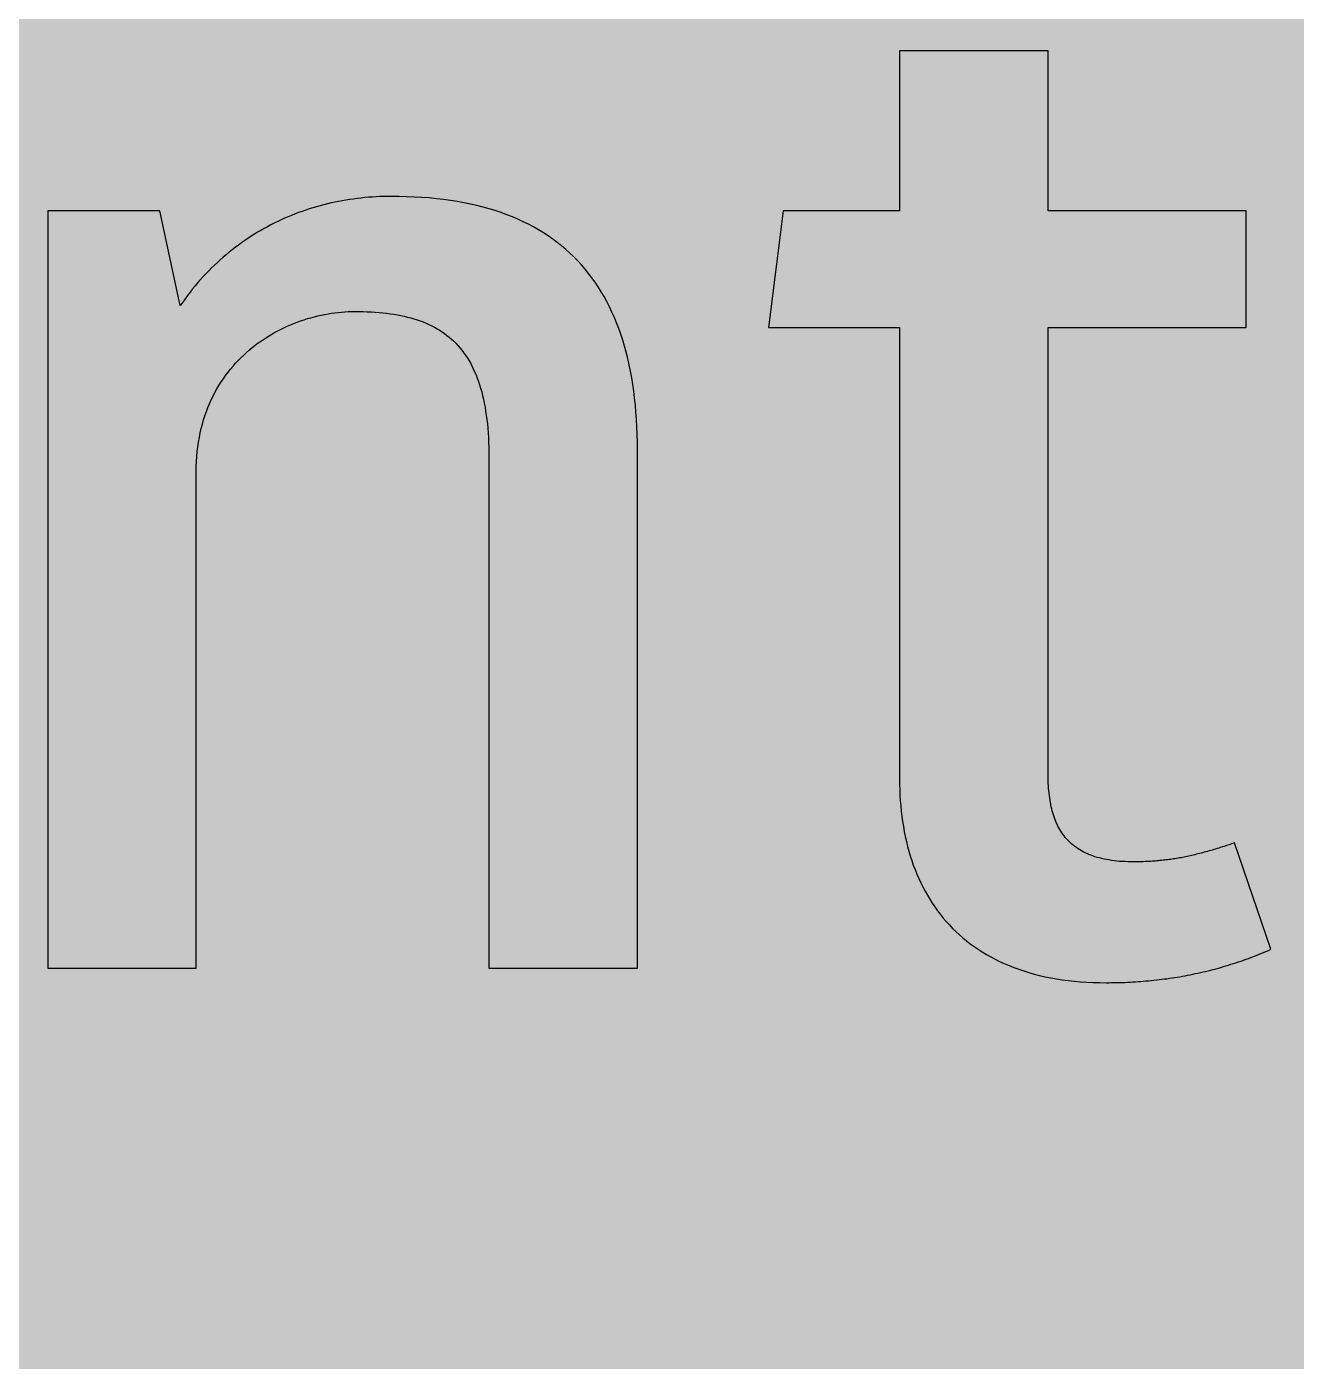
# Model space of a CAD drawing. Header units: millimetres. Extents: x 0 to 212, y 0 to 116.
# Drawn here: x 134.04 to 164.8, y 58.26 to 90.59 of the extents above; entities that cross this region are included whole.
import ezdxf

# ---------------------------------------------------------------- set-up
doc = ezdxf.new("R2010")
doc.units = ezdxf.units.MM

msp = doc.modelspace()

# ---------------------------------------------------------------- hatches: boundary and pattern name
for color, points in [(254, [(14.1633, 0.0536), (13.9878, 0.0533), (13.8125, 0.0559), (13.6373, 0.061), (13.462, 0.0686), (13.2893, 0.0787), (13.114, 0.0914), (12.9413, 0.1041), (12.7686, 0.1219), (12.5959, 0.1397), (12.4231, 0.16), (12.2504, 0.1829), (12.0777, 0.2057), (11.9075, 0.2337), (11.7373, 0.2616), (11.5672, 0.2921), (11.397, 0.3251), (11.2268, 0.3607), (11.0592, 0.3988), (10.8915, 0.4369), (10.7239, 0.4775), (10.5562, 0.5207), (10.3886, 0.5664), (10.2235, 0.6121), (10.0584, 0.6629), (9.8933, 0.7137), (9.7307, 0.7671), (9.5682, 0.8204), (9.4056, 0.8788), (9.2431, 0.9373), (9.083, 0.9982), (8.923, 1.0617), (8.763, 1.1252), (8.6055, 1.1938), (8.4455, 1.2624), (8.2906, 1.331), (8.1331, 1.4046), (7.9781, 1.4783), (7.8232, 1.5545), (7.6708, 1.6332), (7.5184, 1.7145), (7.366, 1.7958), (7.2161, 1.8796), (7.0663, 1.966), (6.919, 2.0523), (6.7716, 2.1438), (6.6243, 2.2352), (6.4795, 2.3266), (6.3348, 2.4232), (6.19, 2.5197), (6.0477, 2.6187), (5.908, 2.7178), (5.7683, 2.8194), (5.6286, 2.9235), (5.4915, 3.0302), (5.3543, 3.1369), (5.2197, 3.2461), (5.0851, 3.3579), (4.953, 3.4722), (4.8209, 3.5865), (4.6914, 3.7033), (4.5644, 3.8202), (4.4348, 3.9395), (4.3104, 4.0615), (4.1859, 4.1859), (4.0615, 4.3104), (3.9395, 4.4348), (3.8202, 4.5618), (3.7033, 4.6914), (3.5865, 4.8209), (3.4722, 4.953), (3.3579, 5.0851), (3.2487, 5.2197), (3.1369, 5.3543), (3.0302, 5.4915), (2.9235, 5.6286), (2.8194, 5.7683), (2.7178, 5.908), (2.6187, 6.0477), (2.5197, 6.19), (2.4232, 6.3348), (2.3266, 6.477), (2.2352, 6.6243), (2.1438, 6.7691), (2.0523, 6.919), (1.966, 7.0663), (1.8796, 7.2161), (1.7958, 7.366), (1.7145, 7.5184), (1.6332, 7.6708), (1.5545, 7.8232), (1.4783, 7.9781), (1.4046, 8.1331), (1.331, 8.2906), (1.2598, 8.4455), (1.1913, 8.603), (1.1252, 8.763), (1.0592, 8.923), (0.9982, 9.083), (0.9373, 9.2431), (0.8763, 9.4056), (0.8204, 9.5682), (0.7645, 9.7307), (0.7112, 9.8933), (0.6604, 10.0584), (0.6121, 10.2235), (0.5639, 10.3911), (0.5207, 10.5562), (0.4775, 10.7239), (0.4343, 10.8915), (0.3962, 11.0592), (0.3607, 11.2268), (0.3251, 11.397), (0.2921, 11.5672), (0.2616, 11.7373), (0.2311, 11.9075), (0.2057, 12.0802), (0.1803, 12.2504), (0.1575, 12.4231), (0.1372, 12.5959), (0.1194, 12.7686), (0.1041, 12.9413), (0.0889, 13.1166), (0.0787, 13.2893), (0.0686, 13.4645), (0.061, 13.6373), (0.0559, 13.8125), (0.0508, 13.9878), (0.0508, 14.163), (0.0522, 102.3592), (0.0508, 102.5322), (0.0559, 102.7074), (0.061, 102.8827), (0.0686, 103.058), (0.0787, 103.2307), (0.0889, 103.4059), (0.1041, 103.5787), (0.1194, 103.7514), (0.1372, 103.9241), (0.1575, 104.0968), (0.1803, 104.2695), (0.2057, 104.4423), (0.2311, 104.6124), (0.2616, 104.7826), (0.2921, 104.9528), (0.3251, 105.123), (0.3607, 105.2932), (0.3962, 105.4608), (0.4343, 105.6284), (0.4775, 105.7961), (0.5207, 105.9637), (0.5639, 106.1314), (0.6121, 106.2965), (0.6604, 106.4616), (0.7112, 106.6267), (0.7645, 106.7892), (0.8204, 106.9518), (0.8763, 107.1143), (0.9373, 107.2769), (0.9982, 107.4369), (1.0592, 107.5969), (1.1252, 107.757), (1.1913, 107.9144), (1.2598, 108.0745), (1.331, 108.2294), (1.4046, 108.3869), (1.4783, 108.5418), (1.5545, 108.6968), (1.6332, 108.8492), (1.7145, 109.0016), (1.7958, 109.154), (1.8796, 109.3038), (1.966, 109.4537), (2.0523, 109.601), (2.1438, 109.7483), (2.2352, 109.8956), (2.3266, 110.0404), (2.4232, 110.1852), (2.5197, 110.33), (2.6187, 110.4722), (2.7178, 110.6119), (2.8194, 110.7516), (2.9235, 110.8913), (3.0302, 111.0285), (3.1369, 111.1656), (3.2487, 111.3003), (3.3579, 111.4349), (3.4722, 111.567), (3.5865, 111.699), (3.7033, 111.8286), (3.8202, 111.9556), (3.9395, 112.0851), (4.0615, 112.2096), (4.1859, 112.334), (4.3104, 112.4585), (4.4348, 112.5804), (4.5644, 112.6998), (4.6914, 112.8166), (4.8209, 112.9335), (4.953, 113.0478), (5.0851, 113.1621), (5.2197, 113.2713), (5.3543, 113.3831), (5.4915, 113.4897), (5.6286, 113.5964), (5.7683, 113.7006), (5.908, 113.8022), (6.0477, 113.9012), (6.19, 114.0003), (6.3348, 114.0968), (6.4795, 114.1933), (6.6243, 114.2848), (6.7716, 114.3762), (6.919, 114.4676), (7.0663, 114.554), (7.2161, 114.6404), (7.366, 114.7242), (7.5184, 114.8055), (7.6708, 114.8867), (7.8232, 114.9655), (7.9781, 115.0417), (8.1331, 115.1153), (8.2906, 115.189), (8.4455, 115.2601), (8.6055, 115.3287), (8.763, 115.3947), (8.923, 115.4608), (9.083, 115.5217), (9.2431, 115.5827), (9.4056, 115.6437), (9.5682, 115.6995), (9.7307, 115.7554), (9.8933, 115.8088), (10.0584, 115.8596), (10.2235, 115.9078), (10.3886, 115.9561), (10.5562, 115.9993), (10.7239, 116.0424), (10.8915, 116.0856), (11.0592, 116.1237), (11.2268, 116.1593), (11.397, 116.1948), (11.5672, 116.2279), (11.7373, 116.2583), (11.9075, 116.2888), (12.0777, 116.3142), (12.2504, 116.3396), (12.4231, 116.3625), (12.5959, 116.3828), (12.7686, 116.4006), (12.9413, 116.4158), (13.114, 116.4311), (13.2893, 116.4412), (13.462, 116.4514), (13.6373, 116.459), (13.8125, 116.4641), (13.9878, 116.4692), (14.163, 116.4692), (197.6078, 116.4703), (197.7822, 116.4692), (197.9574, 116.4641), (198.1327, 116.459), (198.3054, 116.4514), (198.4807, 116.4412), (198.6534, 116.4311), (198.8287, 116.4158), (199.0014, 116.4006), (199.1741, 116.3828), (199.3468, 116.3625), (199.5195, 116.3396), (199.6897, 116.3142), (199.8624, 116.2888), (200.0326, 116.2583), (200.2028, 116.2279), (200.373, 116.1948), (200.5432, 116.1593), (200.7108, 116.1237), (200.8784, 116.0856), (201.0461, 116.0424), (201.2137, 115.9993), (201.3788, 115.9561), (201.5465, 115.9078), (201.7116, 115.8596), (201.8767, 115.8088), (202.0392, 115.7554), (202.2018, 115.6995), (202.3643, 115.6437), (202.5269, 115.5827), (202.6869, 115.5217), (202.8469, 115.4608), (203.007, 115.3947), (203.167, 115.3287), (203.3245, 115.2601), (203.4794, 115.189), (203.6369, 115.1153), (203.7918, 115.0417), (203.9468, 114.9655), (204.0992, 114.8867), (204.2516, 114.8055), (204.404, 114.7242), (204.5538, 114.6404), (204.7037, 114.554), (204.8535, 114.4676), (205.0009, 114.3762), (205.1456, 114.2848), (205.293, 114.1933), (205.4352, 114.0968), (205.58, 114.0003), (205.7222, 113.9012), (205.8619, 113.8022), (206.0016, 113.7006), (206.1413, 113.5964), (206.2785, 113.4897), (206.4156, 113.3831), (206.5503, 113.2713), (206.6849, 113.1621), (206.817, 113.0478), (206.949, 112.9335), (207.0786, 112.8166), (207.2081, 112.6998), (207.3351, 112.5804), (207.4596, 112.4585), (207.584, 112.334), (207.7085, 112.2096), (207.8304, 112.0851), (207.9498, 111.9556), (208.0666, 111.8286), (208.1835, 111.699), (208.2978, 111.567), (208.4121, 111.4349), (208.5238, 111.3003), (208.6331, 111.1656), (208.7397, 111.0285), (208.8464, 110.8913), (208.9506, 110.7516), (209.0522, 110.6119), (209.1512, 110.4722), (209.2503, 110.33), (209.3468, 110.1852), (209.4433, 110.0404), (209.5348, 109.8956), (209.6262, 109.7483), (209.7176, 109.601), (209.804, 109.4537), (209.8904, 109.3038), (209.9742, 109.154), (210.0555, 109.0016), (210.1367, 108.8492), (210.2155, 108.6968), (210.2917, 108.5418), (210.3653, 108.3869), (210.439, 108.2294), (210.5076, 108.0745), (210.5762, 107.9144), (210.6447, 107.757), (210.7082, 107.5969), (210.7717, 107.4369), (210.8327, 107.2769), (210.8911, 107.1143), (210.9495, 106.9518), (211.0029, 106.7892), (211.0562, 106.6267), (211.107, 106.4616), (211.1578, 106.2965), (211.2035, 106.1314), (211.2493, 105.9637), (211.2924, 105.7961), (211.3331, 105.6284), (211.3712, 105.4608), (211.4093, 105.2932), (211.4448, 105.123), (211.4779, 104.9528), (211.5083, 104.7826), (211.5363, 104.6124), (211.5642, 104.4423), (211.5871, 104.2695), (211.6099, 104.0968), (211.6303, 103.9241), (211.648, 103.7514), (211.6658, 103.5787), (211.6785, 103.4059), (211.6912, 103.2307), (211.7014, 103.058), (211.709, 102.8827), (211.7141, 102.7074), (211.7166, 102.5322), (211.7166, 102.3569), (211.7189, 14.1647), (211.7166, 13.9878), (211.7141, 13.8125), (211.709, 13.6373), (211.7014, 13.4645), (211.6912, 13.2893), (211.6785, 13.1166), (211.6658, 12.9413), (211.648, 12.7686), (211.6303, 12.5959), (211.6099, 12.4231), (211.5871, 12.2504), (211.5642, 12.0802), (211.5363, 11.9075), (211.5083, 11.7373), (211.4779, 11.5672), (211.4448, 11.397), (211.4093, 11.2268), (211.3712, 11.0592), (211.3331, 10.8915), (211.2924, 10.7239), (211.2493, 10.5562), (211.2035, 10.3911), (211.1578, 10.2235), (211.107, 10.0584), (211.0562, 9.8933), (211.0029, 9.7307), (210.9495, 9.5682), (210.8911, 9.4056), (210.8327, 9.2431), (210.7717, 9.083), (210.7082, 8.923), (210.6447, 8.763), (210.5762, 8.603), (210.5076, 8.4455), (210.439, 8.2906), (210.3653, 8.1331), (210.2917, 7.9781), (210.2155, 7.8232), (210.1367, 7.6708), (210.0555, 7.5184), (209.9742, 7.366), (209.8904, 7.2161), (209.804, 7.0663), (209.7176, 6.919), (209.6262, 6.7691), (209.5348, 6.6243), (209.4433, 6.477), (209.3468, 6.3348), (209.2503, 6.19), (209.1512, 6.0477), (209.0522, 5.908), (208.9506, 5.7683), (208.8464, 5.6286), (208.7397, 5.4915), (208.6331, 5.3543), (208.5238, 5.2197), (208.4121, 5.0851), (208.2978, 4.953), (208.1835, 4.8209), (208.0666, 4.6914), (207.9498, 4.5618), (207.8304, 4.4348), (207.7085, 4.3104), (207.584, 4.1859), (207.4596, 4.0615), (207.3351, 3.9395), (207.2081, 3.8202), (207.0786, 3.7033), (206.949, 3.5865), (206.817, 3.4722), (206.6849, 3.3579), (206.5503, 3.2461), (206.4156, 3.1369), (206.2785, 3.0302), (206.1413, 2.9235), (206.0016, 2.8194), (205.8619, 2.7178), (205.7222, 2.6187), (205.58, 2.5197), (205.4352, 2.4232), (205.293, 2.3266), (205.1456, 2.2352), (205.0009, 2.1438), (204.8535, 2.0523), (204.7037, 1.966), (204.5538, 1.8796), (204.404, 1.7958), (204.2516, 1.7145), (204.0992, 1.6332), (203.9468, 1.5545), (203.7918, 1.4783), (203.6369, 1.4046), (203.4794, 1.331), (203.3245, 1.2624), (203.167, 1.1938), (203.007, 1.1252), (202.8469, 1.0617), (202.6869, 0.9982), (202.5269, 0.9373), (202.3643, 0.8788), (202.2018, 0.8204), (202.0392, 0.7671), (201.8767, 0.7137), (201.7116, 0.6629), (201.5465, 0.6121), (201.3788, 0.5664), (201.2137, 0.5207), (201.0461, 0.4775), (200.8784, 0.4369), (200.7108, 0.3988), (200.5432, 0.3607), (200.373, 0.3251), (200.2028, 0.2921), (200.0326, 0.2616), (199.8624, 0.2337), (199.6897, 0.2057), (199.5195, 0.1829), (199.3468, 0.16), (199.1741, 0.1397), (199.0014, 0.1219), (198.8287, 0.1041), (198.6534, 0.0914), (198.4807, 0.0787), (198.3054, 0.0686), (198.1327, 0.061), (197.9574, 0.0559), (197.7822, 0.0533), (197.6069, 0.0533)]), (59, [(155.1862, 72.3731), (155.1864, 72.2376), (155.1889, 72.1055), (155.194, 71.976), (155.2042, 71.8464), (155.2143, 71.7169), (155.227, 71.5899), (155.2423, 71.4629), (155.2575, 71.3384), (155.2778, 71.2165), (155.3007, 71.0946), (155.3235, 70.9727), (155.3515, 70.8558), (155.3794, 70.7365), (155.4124, 70.6222), (155.4455, 70.5079), (155.481, 70.3936), (155.5191, 70.2843), (155.5623, 70.1726), (155.6055, 70.0659), (155.6512, 69.9592), (155.6995, 69.8551), (155.7503, 69.7535), (155.8036, 69.6519), (155.8595, 69.5528), (155.9179, 69.4563), (155.9763, 69.3598), (156.0398, 69.2683), (156.1059, 69.1769), (156.1744, 69.0855), (156.2456, 68.9991), (156.3192, 68.9127), (156.3929, 68.8315), (156.4716, 68.7502), (156.5529, 68.6714), (156.6367, 68.5927), (156.7231, 68.519), (156.8094, 68.4454), (156.9009, 68.3768), (156.9949, 68.3082), (157.0914, 68.2422), (157.1904, 68.1787), (157.292, 68.1177), (157.3962, 68.0593), (157.5003, 68.0034), (157.6095, 67.9501), (157.7238, 67.8967), (157.8381, 67.8485), (157.955, 67.8028), (158.0744, 67.7596), (158.1963, 67.7189), (158.3207, 67.6783), (158.4503, 67.6427), (158.5798, 67.6097), (158.7144, 67.5792), (158.8491, 67.5538), (158.9888, 67.5284), (159.1285, 67.5056), (159.2732, 67.4878), (159.4206, 67.47), (159.5704, 67.4573), (159.7228, 67.4472), (159.8778, 67.4395), (160.0352, 67.4345), (160.1953, 67.4319), (160.2613, 67.4319), (160.3248, 67.4345), (160.3883, 67.4345), (160.4543, 67.437), (160.5178, 67.437), (160.5813, 67.4395), (160.6448, 67.4421), (160.7109, 67.4446), (160.7744, 67.4472), (160.8379, 67.4522), (160.9014, 67.4548), (160.9649, 67.4599), (161.0284, 67.4649), (161.0919, 67.47), (161.1554, 67.4751), (161.2214, 67.4802), (161.2849, 67.4853), (161.3459, 67.4929), (161.4094, 67.5005), (161.4729, 67.5081), (161.5364, 67.5157), (161.5999, 67.5234), (161.6634, 67.531), (161.7269, 67.5411), (161.7904, 67.5488), (161.8513, 67.5589), (161.9148, 67.5691), (161.9783, 67.5792), (162.0393, 67.5919), (162.1028, 67.6021), (162.1663, 67.6148), (162.2273, 67.6275), (162.2908, 67.6402), (162.3517, 67.6529), (162.4152, 67.6656), (162.4762, 67.6783), (162.5397, 67.6935), (162.6006, 67.7088), (162.6641, 67.724), (162.7251, 67.7393), (162.7861, 67.7545), (162.847, 67.7723), (162.9105, 67.7875), (162.9715, 67.8053), (163.0324, 67.8231), (163.0934, 67.8409), (163.1544, 67.8586), (163.2153, 67.879), (163.2763, 67.8993), (163.3372, 67.9171), (163.3982, 67.9374), (163.4592, 67.9577), (163.5201, 67.9806), (163.5811, 68.0009), (163.642, 68.0237), (163.7005, 68.0466), (163.7614, 68.0695), (163.8224, 68.0923), (163.8833, 68.1177), (163.9418, 68.1406), (164.0027, 68.166), (164.0611, 68.1914), (164.1221, 68.2168), (164.1805, 68.2422), (163.3001, 70.8198), (163.256, 70.805), (163.2128, 70.7898), (163.1721, 70.7746), (163.129, 70.7619), (163.0883, 70.7466), (163.0477, 70.7339), (163.0045, 70.7212), (162.9639, 70.7085), (162.9232, 70.6958), (162.8826, 70.6831), (162.8445, 70.6704), (162.8038, 70.6577), (162.7632, 70.6476), (162.7251, 70.6349), (162.6845, 70.6247), (162.6464, 70.612), (162.6083, 70.6018), (162.5676, 70.5917), (162.5295, 70.5815), (162.4914, 70.5714), (162.4533, 70.5612), (162.4152, 70.5536), (162.3771, 70.5434), (162.3416, 70.5333), (162.3035, 70.5256), (162.2654, 70.5155), (162.2273, 70.5079), (162.1917, 70.5002), (162.1536, 70.4926), (162.1155, 70.485), (162.0799, 70.4774), (162.0418, 70.4698), (162.0063, 70.4621), (161.9707, 70.4571), (161.9326, 70.4494), (161.8971, 70.4444), (161.859, 70.4367), (161.8234, 70.4317), (161.7878, 70.4266), (161.7497, 70.4215), (161.7142, 70.4164), (161.6786, 70.4113), (161.6405, 70.4063), (161.605, 70.4012), (161.5694, 70.3986), (161.5313, 70.3936), (161.4957, 70.391), (161.4602, 70.3859), (161.4221, 70.3834), (161.3865, 70.3809), (161.3484, 70.3783), (161.3129, 70.3758), (161.2773, 70.3732), (161.2392, 70.3707), (161.2036, 70.3682), (161.1655, 70.3656), (161.1274, 70.3656), (161.0919, 70.3631), (161.0538, 70.3631), (161.0157, 70.3605), (160.9801, 70.3605), (160.942, 70.3605), (160.9039, 70.3605), (160.8658, 70.3605), (160.7922, 70.3605), (160.7185, 70.3631), (160.6499, 70.3656), (160.5813, 70.3682), (160.5128, 70.3732), (160.4467, 70.3809), (160.3832, 70.3885), (160.3197, 70.3961), (160.2588, 70.4063), (160.2003, 70.4164), (160.1419, 70.4266), (160.0835, 70.4393), (160.0276, 70.4545), (159.9743, 70.4698), (159.9209, 70.485), (159.8701, 70.5028), (159.8219, 70.5206), (159.7711, 70.5409), (159.7254, 70.5612), (159.6796, 70.5815), (159.6339, 70.6044), (159.5907, 70.6272), (159.5501, 70.6526), (159.5095, 70.678), (159.4714, 70.706), (159.4333, 70.7314), (159.3952, 70.7619), (159.3596, 70.7898), (159.3266, 70.8228), (159.2936, 70.8533), (159.2605, 70.8863), (159.2301, 70.9193), (159.1996, 70.9549), (159.1716, 70.9905), (159.1437, 71.0286), (159.1183, 71.0667), (159.0929, 71.1048), (159.07, 71.1454), (159.0472, 71.186), (159.0243, 71.2267), (159.004, 71.2699), (158.9837, 71.313), (158.9659, 71.3588), (158.9481, 71.4045), (158.9303, 71.4502), (158.9151, 71.4985), (158.8999, 71.5467), (158.8872, 71.595), (158.8745, 71.6458), (158.8618, 71.6966), (158.8516, 71.7499), (158.8414, 71.8033), (158.8313, 71.8566), (158.8237, 71.9125), (158.816, 71.9684), (158.8084, 72.0242), (158.8033, 72.0827), (158.7983, 72.1411), (158.7932, 72.202), (158.7906, 72.2605), (158.7881, 72.324), (158.7856, 72.3849), (158.7856, 72.4484), (158.7856, 72.5119), (158.786, 83.3092), (163.5827, 83.3092), (163.5827, 86.13), (158.786, 86.13), (158.786, 90.0105), (155.1862, 90.0105), (155.1862, 86.13), (152.364, 86.13), (152.0112, 83.3092), (155.1862, 83.3092)]), (59, [(148.8362, 67.787), (148.8362, 80.3448), (148.8338, 80.5307), (148.8288, 80.7161), (148.8237, 80.8965), (148.8135, 81.0743), (148.8008, 81.2521), (148.7856, 81.4248), (148.7678, 81.595), (148.7475, 81.7626), (148.7221, 81.9277), (148.6967, 82.0877), (148.6687, 82.2477), (148.6357, 82.4027), (148.6002, 82.5576), (148.5621, 82.7075), (148.5214, 82.8548), (148.4782, 82.9996), (148.4325, 83.1418), (148.3843, 83.2815), (148.3309, 83.4161), (148.2776, 83.5508), (148.2192, 83.6803), (148.1582, 83.8073), (148.0947, 83.9318), (148.0287, 84.0537), (147.9575, 84.1731), (147.8864, 84.2874), (147.8102, 84.4017), (147.7315, 84.5109), (147.6502, 84.6176), (147.5664, 84.7217), (147.48, 84.8233), (147.3886, 84.9198), (147.2971, 85.0163), (147.2006, 85.1078), (147.1016, 85.1967), (146.9974, 85.283), (146.8933, 85.3669), (146.7841, 85.4481), (146.6723, 85.5243), (146.558, 85.6005), (146.4412, 85.6717), (146.3192, 85.7402), (146.1973, 85.8063), (146.0703, 85.8672), (145.9408, 85.9282), (145.8062, 85.9841), (145.6715, 86.0374), (145.5318, 86.0882), (145.3896, 86.1365), (145.2448, 86.1797), (145.095, 86.2203), (144.9426, 86.2609), (144.7876, 86.294), (144.6301, 86.327), (144.4701, 86.3575), (144.305, 86.3829), (144.1374, 86.4057), (143.9672, 86.426), (143.7919, 86.4438), (143.6141, 86.4565), (143.4338, 86.4667), (143.2509, 86.4743), (143.063, 86.4794), (142.875, 86.4819), (142.781, 86.4819), (142.6896, 86.4794), (142.5956, 86.4768), (142.5042, 86.4718), (142.4127, 86.4667), (142.3213, 86.4591), (142.2298, 86.4514), (142.1384, 86.4413), (142.047, 86.4311), (141.9555, 86.4184), (141.8641, 86.4057), (141.7726, 86.3905), (141.6837, 86.3752), (141.5923, 86.36), (141.5034, 86.3397), (141.4145, 86.3219), (141.3256, 86.3016), (141.2367, 86.2787), (141.1478, 86.2559), (141.0614, 86.2305), (140.9725, 86.2051), (140.8862, 86.1771), (140.7998, 86.1492), (140.7135, 86.1187), (140.6271, 86.0882), (140.5407, 86.0552), (140.4569, 86.0222), (140.3706, 85.9866), (140.2867, 85.9511), (140.2029, 85.913), (140.1216, 85.8749), (140.0378, 85.8342), (139.9565, 85.791), (139.8753, 85.7479), (139.794, 85.7047), (139.7127, 85.659), (139.634, 85.6132), (139.5552, 85.565), (139.4765, 85.5142), (139.3977, 85.4634), (139.3215, 85.4126), (139.2453, 85.3592), (139.1691, 85.3034), (139.0929, 85.2475), (139.0193, 85.1891), (138.9456, 85.1306), (138.872, 85.0697), (138.8008, 85.0087), (138.7297, 84.9452), (138.6586, 84.8817), (138.5875, 84.8157), (138.5189, 84.7496), (138.4503, 84.6811), (138.3843, 84.6099), (138.3182, 84.5388), (138.2522, 84.4677), (138.1862, 84.394), (138.1227, 84.3178), (138.0592, 84.2416), (137.9982, 84.1629), (137.9372, 84.0842), (137.8763, 84.0029), (137.8179, 83.9216), (137.7594, 83.8378), (137.2665, 86.13), (134.5487, 86.13), (134.5487, 67.787), (138.1485, 67.787), (138.1485, 79.8156), (138.1481, 79.9389), (138.1531, 80.0608), (138.1608, 80.1827), (138.1709, 80.2996), (138.1862, 80.4164), (138.2014, 80.5307), (138.2217, 80.6425), (138.242, 80.7517), (138.2674, 80.8584), (138.2954, 80.965), (138.3233, 81.0666), (138.3563, 81.1682), (138.3919, 81.2673), (138.4275, 81.3638), (138.4681, 81.4603), (138.5087, 81.5518), (138.5545, 81.6432), (138.6002, 81.7321), (138.6484, 81.8185), (138.6967, 81.9023), (138.75, 81.9861), (138.8034, 82.0649), (138.8593, 82.1436), (138.9177, 82.2198), (138.9761, 82.296), (139.0371, 82.3671), (139.1006, 82.4382), (139.1641, 82.5068), (139.2301, 82.5729), (139.2961, 82.6364), (139.3647, 82.6999), (139.4333, 82.7608), (139.5044, 82.8192), (139.5781, 82.8751), (139.6492, 82.931), (139.7254, 82.9818), (139.7991, 83.0326), (139.8753, 83.0834), (139.954, 83.1291), (140.0302, 83.1748), (140.1089, 83.218), (140.1902, 83.2587), (140.269, 83.2968), (140.3502, 83.3349), (140.4315, 83.3704), (140.5128, 83.4034), (140.5941, 83.4365), (140.6754, 83.4669), (140.7592, 83.4949), (140.843, 83.5203), (140.9243, 83.5431), (141.0081, 83.566), (141.0919, 83.5863), (141.1732, 83.6066), (141.257, 83.6219), (141.3408, 83.6371), (141.4221, 83.6524), (141.5059, 83.6625), (141.5872, 83.6727), (141.6685, 83.6803), (141.7498, 83.6879), (141.8311, 83.6905), (141.9123, 83.693), (141.9911, 83.6955), (142.0927, 83.693), (142.1943, 83.693), (142.2908, 83.6879), (142.3899, 83.6854), (142.4838, 83.6778), (142.5778, 83.6701), (142.6693, 83.6625), (142.7582, 83.6524), (142.8471, 83.6397), (142.9334, 83.627), (143.0198, 83.6117), (143.1036, 83.5965), (143.1849, 83.5787), (143.2662, 83.5584), (143.3449, 83.5381), (143.4211, 83.5152), (143.4973, 83.4923), (143.571, 83.4669), (143.6421, 83.439), (143.7132, 83.4085), (143.7818, 83.378), (143.8504, 83.3476), (143.9164, 83.312), (143.9799, 83.2764), (144.0409, 83.2383), (144.1018, 83.2002), (144.1628, 83.1571), (144.2187, 83.1139), (144.2771, 83.0707), (144.3304, 83.0224), (144.3838, 82.9742), (144.4346, 82.9234), (144.4854, 82.87), (144.5311, 82.8167), (144.5793, 82.7583), (144.6225, 82.6999), (144.6657, 82.6414), (144.7089, 82.5779), (144.7495, 82.5119), (144.7876, 82.4459), (144.8232, 82.3773), (144.8587, 82.3062), (144.8918, 82.2325), (144.9248, 82.1588), (144.9553, 82.0801), (144.9832, 82.0014), (145.0111, 81.9175), (145.0365, 81.8337), (145.0619, 81.7474), (145.0848, 81.6585), (145.1051, 81.5696), (145.1254, 81.4756), (145.1432, 81.3791), (145.1585, 81.2825), (145.1737, 81.1809), (145.1864, 81.0793), (145.1991, 80.9727), (145.2093, 80.866), (145.2169, 80.7542), (145.2245, 80.6425), (145.2296, 80.5282), (145.2347, 80.4088), (145.2372, 80.2894), (145.2372, 80.1675), (145.2383, 67.787)])]:
    msp.add_hatch(color=color).paths.add_polyline_path(points)

# ---------------------------------------------------------------- linework, layer by layer
at = {"color": 59}
for points in [[(155.1862, 72.3731), (155.1864, 72.2376), (155.1889, 72.1055), (155.194, 71.976), (155.2042, 71.8464), (155.2143, 71.7169), (155.227, 71.5899), (155.2423, 71.4629), (155.2575, 71.3384), (155.2778, 71.2165), (155.3007, 71.0946), (155.3235, 70.9727), (155.3515, 70.8558), (155.3794, 70.7365), (155.4124, 70.6222), (155.4455, 70.5079), (155.481, 70.3936), (155.5191, 70.2843), (155.5623, 70.1726), (155.6055, 70.0659), (155.6512, 69.9592), (155.6995, 69.8551), (155.7503, 69.7535), (155.8036, 69.6519), (155.8595, 69.5528), (155.9179, 69.4563), (155.9763, 69.3598), (156.0398, 69.2683), (156.1059, 69.1769), (156.1744, 69.0855), (156.2456, 68.9991), (156.3192, 68.9127), (156.3929, 68.8315), (156.4716, 68.7502), (156.5529, 68.6714), (156.6367, 68.5927), (156.7231, 68.519), (156.8094, 68.4454), (156.9009, 68.3768), (156.9949, 68.3082), (157.0914, 68.2422), (157.1904, 68.1787), (157.292, 68.1177), (157.3962, 68.0593), (157.5003, 68.0034), (157.6095, 67.9501), (157.7238, 67.8967), (157.8381, 67.8485), (157.955, 67.8028), (158.0744, 67.7596), (158.1963, 67.7189), (158.3207, 67.6783), (158.4503, 67.6427), (158.5798, 67.6097), (158.7144, 67.5792), (158.8491, 67.5538), (158.9888, 67.5284), (159.1285, 67.5056), (159.2732, 67.4878), (159.4206, 67.47), (159.5704, 67.4573), (159.7228, 67.4472), (159.8778, 67.4395), (160.0352, 67.4345), (160.1953, 67.4319), (160.2613, 67.4319), (160.3248, 67.4345), (160.3883, 67.4345), (160.4543, 67.437), (160.5178, 67.437), (160.5813, 67.4395), (160.6448, 67.4421), (160.7109, 67.4446), (160.7744, 67.4472), (160.8379, 67.4522), (160.9014, 67.4548), (160.9649, 67.4599), (161.0284, 67.4649), (161.0919, 67.47), (161.1554, 67.4751), (161.2214, 67.4802), (161.2849, 67.4853), (161.3459, 67.4929), (161.4094, 67.5005), (161.4729, 67.5081), (161.5364, 67.5157), (161.5999, 67.5234), (161.6634, 67.531), (161.7269, 67.5411), (161.7904, 67.5488), (161.8513, 67.5589), (161.9148, 67.5691), (161.9783, 67.5792), (162.0393, 67.5919), (162.1028, 67.6021), (162.1663, 67.6148), (162.2273, 67.6275), (162.2908, 67.6402), (162.3517, 67.6529), (162.4152, 67.6656), (162.4762, 67.6783), (162.5397, 67.6935), (162.6006, 67.7088), (162.6641, 67.724), (162.7251, 67.7393), (162.7861, 67.7545), (162.847, 67.7723), (162.9105, 67.7875), (162.9715, 67.8053), (163.0324, 67.8231), (163.0934, 67.8409), (163.1544, 67.8586), (163.2153, 67.879), (163.2763, 67.8993), (163.3372, 67.9171), (163.3982, 67.9374), (163.4592, 67.9577), (163.5201, 67.9806), (163.5811, 68.0009), (163.642, 68.0237), (163.7005, 68.0466), (163.7614, 68.0695), (163.8224, 68.0923), (163.8833, 68.1177), (163.9418, 68.1406), (164.0027, 68.166), (164.0611, 68.1914), (164.1221, 68.2168), (164.1805, 68.2422), (163.3001, 70.8198), (163.256, 70.805), (163.2128, 70.7898), (163.1721, 70.7746), (163.129, 70.7619), (163.0883, 70.7466), (163.0477, 70.7339), (163.0045, 70.7212), (162.9639, 70.7085), (162.9232, 70.6958), (162.8826, 70.6831), (162.8445, 70.6704), (162.8038, 70.6577), (162.7632, 70.6476), (162.7251, 70.6349), (162.6845, 70.6247), (162.6464, 70.612), (162.6083, 70.6018), (162.5676, 70.5917), (162.5295, 70.5815), (162.4914, 70.5714), (162.4533, 70.5612), (162.4152, 70.5536), (162.3771, 70.5434), (162.3416, 70.5333), (162.3035, 70.5256), (162.2654, 70.5155), (162.2273, 70.5079), (162.1917, 70.5002), (162.1536, 70.4926), (162.1155, 70.485), (162.0799, 70.4774), (162.0418, 70.4698), (162.0063, 70.4621), (161.9707, 70.4571), (161.9326, 70.4494), (161.8971, 70.4444), (161.859, 70.4367), (161.8234, 70.4317), (161.7878, 70.4266), (161.7497, 70.4215), (161.7142, 70.4164), (161.6786, 70.4113), (161.6405, 70.4063), (161.605, 70.4012), (161.5694, 70.3986), (161.5313, 70.3936), (161.4957, 70.391), (161.4602, 70.3859), (161.4221, 70.3834), (161.3865, 70.3809), (161.3484, 70.3783), (161.3129, 70.3758), (161.2773, 70.3732), (161.2392, 70.3707), (161.2036, 70.3682), (161.1655, 70.3656), (161.1274, 70.3656), (161.0919, 70.3631), (161.0538, 70.3631), (161.0157, 70.3605), (160.9801, 70.3605), (160.942, 70.3605), (160.9039, 70.3605), (160.8658, 70.3605), (160.7922, 70.3605), (160.7185, 70.3631), (160.6499, 70.3656), (160.5813, 70.3682), (160.5128, 70.3732), (160.4467, 70.3809), (160.3832, 70.3885), (160.3197, 70.3961), (160.2588, 70.4063), (160.2003, 70.4164), (160.1419, 70.4266), (160.0835, 70.4393), (160.0276, 70.4545), (159.9743, 70.4698), (159.9209, 70.485), (159.8701, 70.5028), (159.8219, 70.5206), (159.7711, 70.5409), (159.7254, 70.5612), (159.6796, 70.5815), (159.6339, 70.6044), (159.5907, 70.6272), (159.5501, 70.6526), (159.5095, 70.678), (159.4714, 70.706), (159.4333, 70.7314), (159.3952, 70.7619), (159.3596, 70.7898), (159.3266, 70.8228), (159.2936, 70.8533), (159.2605, 70.8863), (159.2301, 70.9193), (159.1996, 70.9549), (159.1716, 70.9905), (159.1437, 71.0286), (159.1183, 71.0667), (159.0929, 71.1048), (159.07, 71.1454), (159.0472, 71.186), (159.0243, 71.2267), (159.004, 71.2699), (158.9837, 71.313), (158.9659, 71.3588), (158.9481, 71.4045), (158.9303, 71.4502), (158.9151, 71.4985), (158.8999, 71.5467), (158.8872, 71.595), (158.8745, 71.6458), (158.8618, 71.6966), (158.8516, 71.7499), (158.8414, 71.8033), (158.8313, 71.8566), (158.8237, 71.9125), (158.816, 71.9684), (158.8084, 72.0242), (158.8033, 72.0827), (158.7983, 72.1411), (158.7932, 72.202), (158.7906, 72.2605), (158.7881, 72.324), (158.7856, 72.3849), (158.7856, 72.4484), (158.7856, 72.5119), (158.786, 83.3092), (163.5827, 83.3092), (163.5827, 86.13), (158.786, 86.13), (158.786, 90.0105), (155.1862, 90.0105), (155.1862, 86.13), (152.364, 86.13), (152.0112, 83.3092), (155.1862, 83.3092), (155.1862, 72.3731)], [(148.8362, 67.787), (148.8362, 80.3448), (148.8338, 80.5307), (148.8288, 80.7161), (148.8237, 80.8965), (148.8135, 81.0743), (148.8008, 81.2521), (148.7856, 81.4248), (148.7678, 81.595), (148.7475, 81.7626), (148.7221, 81.9277), (148.6967, 82.0877), (148.6687, 82.2477), (148.6357, 82.4027), (148.6002, 82.5576), (148.5621, 82.7075), (148.5214, 82.8548), (148.4782, 82.9996), (148.4325, 83.1418), (148.3843, 83.2815), (148.3309, 83.4161), (148.2776, 83.5508), (148.2192, 83.6803), (148.1582, 83.8073), (148.0947, 83.9318), (148.0287, 84.0537), (147.9575, 84.1731), (147.8864, 84.2874), (147.8102, 84.4017), (147.7315, 84.5109), (147.6502, 84.6176), (147.5664, 84.7217), (147.48, 84.8233), (147.3886, 84.9198), (147.2971, 85.0163), (147.2006, 85.1078), (147.1016, 85.1967), (146.9974, 85.283), (146.8933, 85.3669), (146.7841, 85.4481), (146.6723, 85.5243), (146.558, 85.6005), (146.4412, 85.6717), (146.3192, 85.7402), (146.1973, 85.8063), (146.0703, 85.8672), (145.9408, 85.9282), (145.8062, 85.9841), (145.6715, 86.0374), (145.5318, 86.0882), (145.3896, 86.1365), (145.2448, 86.1797), (145.095, 86.2203), (144.9426, 86.2609), (144.7876, 86.294), (144.6301, 86.327), (144.4701, 86.3575), (144.305, 86.3829), (144.1374, 86.4057), (143.9672, 86.426), (143.7919, 86.4438), (143.6141, 86.4565), (143.4338, 86.4667), (143.2509, 86.4743), (143.063, 86.4794), (142.875, 86.4819), (142.781, 86.4819), (142.6896, 86.4794), (142.5956, 86.4768), (142.5042, 86.4718), (142.4127, 86.4667), (142.3213, 86.4591), (142.2298, 86.4514), (142.1384, 86.4413), (142.047, 86.4311), (141.9555, 86.4184), (141.8641, 86.4057), (141.7726, 86.3905), (141.6837, 86.3752), (141.5923, 86.36), (141.5034, 86.3397), (141.4145, 86.3219), (141.3256, 86.3016), (141.2367, 86.2787), (141.1478, 86.2559), (141.0614, 86.2305), (140.9725, 86.2051), (140.8862, 86.1771), (140.7998, 86.1492), (140.7135, 86.1187), (140.6271, 86.0882), (140.5407, 86.0552), (140.4569, 86.0222), (140.3706, 85.9866), (140.2867, 85.9511), (140.2029, 85.913), (140.1216, 85.8749), (140.0378, 85.8342), (139.9565, 85.791), (139.8753, 85.7479), (139.794, 85.7047), (139.7127, 85.659), (139.634, 85.6132), (139.5552, 85.565), (139.4765, 85.5142), (139.3977, 85.4634), (139.3215, 85.4126), (139.2453, 85.3592), (139.1691, 85.3034), (139.0929, 85.2475), (139.0193, 85.1891), (138.9456, 85.1306), (138.872, 85.0697), (138.8008, 85.0087), (138.7297, 84.9452), (138.6586, 84.8817), (138.5875, 84.8157), (138.5189, 84.7496), (138.4503, 84.6811), (138.3843, 84.6099), (138.3182, 84.5388), (138.2522, 84.4677), (138.1862, 84.394), (138.1227, 84.3178), (138.0592, 84.2416), (137.9982, 84.1629), (137.9372, 84.0842), (137.8763, 84.0029), (137.8179, 83.9216), (137.7594, 83.8378), (137.2665, 86.13), (134.5487, 86.13), (134.5487, 67.787), (138.1485, 67.787), (138.1485, 79.8156), (138.1481, 79.9389), (138.1531, 80.0608), (138.1608, 80.1827), (138.1709, 80.2996), (138.1862, 80.4164), (138.2014, 80.5307), (138.2217, 80.6425), (138.242, 80.7517), (138.2674, 80.8584), (138.2954, 80.965), (138.3233, 81.0666), (138.3563, 81.1682), (138.3919, 81.2673), (138.4275, 81.3638), (138.4681, 81.4603), (138.5087, 81.5518), (138.5545, 81.6432), (138.6002, 81.7321), (138.6484, 81.8185), (138.6967, 81.9023), (138.75, 81.9861), (138.8034, 82.0649), (138.8593, 82.1436), (138.9177, 82.2198), (138.9761, 82.296), (139.0371, 82.3671), (139.1006, 82.4382), (139.1641, 82.5068), (139.2301, 82.5729), (139.2961, 82.6364), (139.3647, 82.6999), (139.4333, 82.7608), (139.5044, 82.8192), (139.5781, 82.8751), (139.6492, 82.931), (139.7254, 82.9818), (139.7991, 83.0326), (139.8753, 83.0834), (139.954, 83.1291), (140.0302, 83.1748), (140.1089, 83.218), (140.1902, 83.2587), (140.269, 83.2968), (140.3502, 83.3349), (140.4315, 83.3704), (140.5128, 83.4034), (140.5941, 83.4365), (140.6754, 83.4669), (140.7592, 83.4949), (140.843, 83.5203), (140.9243, 83.5431), (141.0081, 83.566), (141.0919, 83.5863), (141.1732, 83.6066), (141.257, 83.6219), (141.3408, 83.6371), (141.4221, 83.6524), (141.5059, 83.6625), (141.5872, 83.6727), (141.6685, 83.6803), (141.7498, 83.6879), (141.8311, 83.6905), (141.9123, 83.693), (141.9911, 83.6955), (142.0927, 83.693), (142.1943, 83.693), (142.2908, 83.6879), (142.3899, 83.6854), (142.4838, 83.6778), (142.5778, 83.6701), (142.6693, 83.6625), (142.7582, 83.6524), (142.8471, 83.6397), (142.9334, 83.627), (143.0198, 83.6117), (143.1036, 83.5965), (143.1849, 83.5787), (143.2662, 83.5584), (143.3449, 83.5381), (143.4211, 83.5152), (143.4973, 83.4923), (143.571, 83.4669), (143.6421, 83.439), (143.7132, 83.4085), (143.7818, 83.378), (143.8504, 83.3476), (143.9164, 83.312), (143.9799, 83.2764), (144.0409, 83.2383), (144.1018, 83.2002), (144.1628, 83.1571), (144.2187, 83.1139), (144.2771, 83.0707), (144.3304, 83.0224), (144.3838, 82.9742), (144.4346, 82.9234), (144.4854, 82.87), (144.5311, 82.8167), (144.5793, 82.7583), (144.6225, 82.6999), (144.6657, 82.6414), (144.7089, 82.5779), (144.7495, 82.5119), (144.7876, 82.4459), (144.8232, 82.3773), (144.8587, 82.3062), (144.8918, 82.2325), (144.9248, 82.1588), (144.9553, 82.0801), (144.9832, 82.0014), (145.0111, 81.9175), (145.0365, 81.8337), (145.0619, 81.7474), (145.0848, 81.6585), (145.1051, 81.5696), (145.1254, 81.4756), (145.1432, 81.3791), (145.1585, 81.2825), (145.1737, 81.1809), (145.1864, 81.0793), (145.1991, 80.9727), (145.2093, 80.866), (145.2169, 80.7542), (145.2245, 80.6425), (145.2296, 80.5282), (145.2347, 80.4088), (145.2372, 80.2894), (145.2372, 80.1675), (145.2383, 67.787), (148.8362, 67.787)]]:
    msp.add_lwpolyline(points, dxfattribs=at)

doc.saveas('drawing.dxf')
